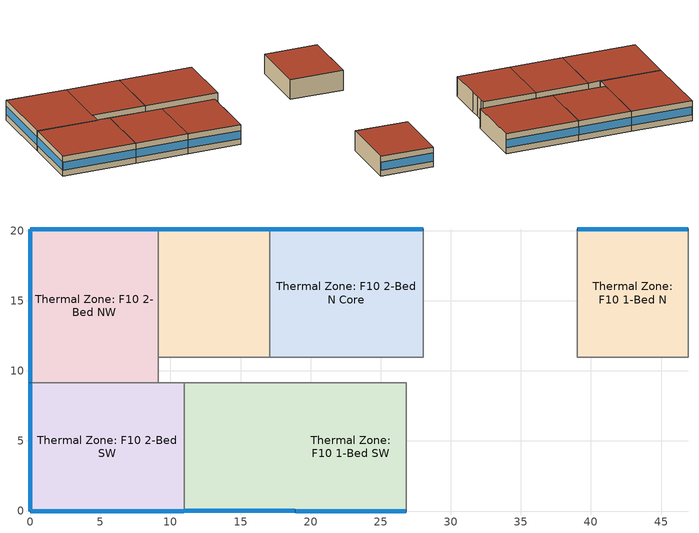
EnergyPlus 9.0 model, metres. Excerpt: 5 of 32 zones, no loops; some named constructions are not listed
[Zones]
Thermal Zone: F10 1-Bed N
 floor adiabatic (TypicalFloorInterior): 46.94,20.12 46.94,10.97 39.01,10.97 39.01,20.12 z27.43; 17.07,20.12 17.07,10.97 9.14,10.97 9.14,20.12 z27.43
 wall outside (ResMetalFramedWall): 46.94,20.12 39.01,20.12 / 17.07,20.12 9.14,20.12 z27.43:30.48
 wall to Thermal Zone: F10 Studio N (MetalFrameWallInterior): 39.01,20.12 39.01,10.97 z27.43:30.48
 wall to Thermal Zone: F10 2-Bed NE (MetalFrameWallInterior): 46.94,10.97 46.94,20.12 z27.43:30.48
 wall to Thermal Zone: F10 Corridor (MetalFrameWallInterior): 39.01,10.97 46.94,10.97 / 9.14,10.97 17.07,10.97 z27.43:30.48
 wall to Thermal Zone: F10 2-Bed NW (MetalFrameWallInterior): 9.14,20.12 9.14,10.97 z27.43:30.48
 wall to Thermal Zone: F10 2-Bed N Core (MetalFrameWallInterior): 17.07,10.97 17.07,20.12 z27.43:30.48
 window (Res Fixed Window): 46.91,20.12 39.04,20.12 / 17.04,20.12 9.17,20.12 z28.35:29.57
 roof outside (FlatResWoodFramingAndOtherRoof): 46.94,10.97 46.94,20.12 39.01,20.12 39.01,10.97 z30.48; 17.07,10.97 17.07,20.12 9.14,20.12 9.14,10.97 z30.48
Thermal Zone: F10 1-Bed SW
 floor adiabatic (TypicalFloorInterior): 26.82,9.14 26.82,0 18.9,0 18.9,9.14 z27.43; 18.9,9.14 18.9,0 10.97,0 10.97,9.14 z27.43
 wall outside (ResMetalFramedWall): 10.97,0 18.9,0 26.82,0 z27.43:30.48
 wall to Thermal Zone: F10 Corridor (MetalFrameWallInterior): 26.82,0 26.82,5.49 26.82,7.01 26.82,8.53 26.82,9.14 18.9,9.14 10.97,9.14 z27.43:30.48
 wall to Thermal Zone: F10 2-Bed SW (MetalFrameWallInterior): 10.97,9.14 10.97,0 z27.43:30.48
 window (Res Fixed Window): 18.92,0 26.8,0 / 11,0 18.87,0 z28.35:29.57
 roof outside (FlatResWoodFramingAndOtherRoof): 26.82,0 26.82,9.14 18.9,9.14 18.9,0 z30.48; 18.9,0 18.9,9.14 10.97,9.14 10.97,0 z30.48
Thermal Zone: F10 2-Bed N Core
 floor adiabatic (TypicalFloorInterior): 28.04,20.12 28.04,10.97 17.07,10.97 17.07,20.12 z27.43
 wall outside (ResMetalFramedWall): 28.04,20.12 17.07,20.12 z27.43:30.48
 wall to Thermal Zone: F10 Studio N (MetalFrameWallInterior): 28.04,10.97 28.04,20.12 z27.43:30.48
 wall to Thermal Zone: F10 Corridor (MetalFrameWallInterior): 17.07,10.97 28.04,10.97 z27.43:30.48
 window (Res Fixed Window): 28.02,20.12 17.09,20.12 z28.35:29.57
 roof outside (FlatResWoodFramingAndOtherRoof): 28.04,10.97 28.04,20.12 17.07,20.12 17.07,10.97 z30.48
Thermal Zone: F10 2-Bed NW
 floor adiabatic (TypicalFloorInterior): 9.14,20.12 9.14,9.14 0,9.14 0,20.12 z27.43
 wall outside (ResMetalFramedWall): 9.14,20.12 0,20.12 0,9.14 z27.43:30.48
 wall to Thermal Zone: F10 Corridor (MetalFrameWallInterior): 9.14,9.14 9.14,10.97 z27.43:30.48
 wall to Thermal Zone: F10 2-Bed SW (MetalFrameWallInterior): 0,9.14 9.14,9.14 z27.43:30.48
 window (Res Fixed Window): 0,20.09 0,9.17 / 9.12,20.12 0.03,20.12 z28.35:29.57
 roof outside (FlatResWoodFramingAndOtherRoof): 9.14,9.14 9.14,20.12 0,20.12 0,9.14 z30.48
Thermal Zone: F10 2-Bed SW
 floor adiabatic (TypicalFloorInterior): 10.97,9.14 10.97,0 0,0 0,9.14 z27.43
 wall outside (ResMetalFramedWall): 0,9.14 0,0 10.97,0 z27.43:30.48
 wall to Thermal Zone: F10 Corridor (MetalFrameWallInterior): 10.97,9.14 9.14,9.14 z27.43:30.48
 window (Res Fixed Window): 0,9.12 0,0.03 / 0.03,0 10.95,0 z28.35:29.57
 roof outside (FlatResWoodFramingAndOtherRoof): 10.97,0 10.97,9.14 0,9.14 0,0 z30.48
[Material] Thermal Absorptance=0.9; Solar Absorptance=0.7
Name | Roughness | Thickness {m} | Conductivity {W/m-K} | Density {kg/m3} | Specific Heat {J/kg-K} | Visible Absorptance
Carpet - 3/4 in. | Smooth | 0.01905 | 0.0455183 | 288.332 | 1381.644 | 0.8
Compliance Insulation R6.00 | Smooth | 0.024323 | 0.0230188 | 16.0185 | 1130.436 | 0.7
Compliance Insulation R9.40 | Smooth | 0.0381061 | 0.0230188 | 16.0185 | 1130.436 | 0.7
Concrete - 140 lb/ft3 - 10 in.; Concrete - 140 lb/ft3 - 10 in. 1 | MediumRough | 0.254 | 1.9514 | 2239.06 | 921.096 | 0.8
Metal Deck - 1/16 in. | MediumRough | 0.0015875 | 45.3452 | 7820.53 | 502.416 | 0.8
Plywood - 5/8 in. 1 | MediumRough | 0.016002 | 0.11544 | 480.554 | 1884.06 | 0.8
[Construction]
OtherFloor Reversed: Carpet - 3/4 in., Plywood - 5/8 in. 1, Compliance Insulation R6.00, Compliance Insulation R9.40, Concrete - 140 lb/ft3 - 10 in.
ParkingGarageInteriorFloor Reversed: Concrete - 140 lb/ft3 - 10 in. 1, Metal Deck - 1/16 in.
[Schedule:Year]
ResidentialLivingHtgSetpt: ResidentialLivingHtgSetptWk, 1, 1, 12, 31
ResidentialLivingClgSetpt: ResidentialLivingClgSetptWk, 1, 1, 12, 31
OfficeHtgSetpt: OfficeHtgSetptWk, 1, 1, 12, 31
OfficeClgSetpt: OfficeClgSetptWk, 1, 1, 12, 31
[Schedule:Week:Daily]
ResidentialLivingLightsWk: ResidentialLivingLightsSun, ResidentialLivingLightsWD, ResidentialLivingLightsWD, ResidentialLivingLightsWD, ResidentialLivingLightsWD, ResidentialLivingLightsWD, ResidentialLivingLightsSat, ResidentialLivingLightsSun, OnDay, OffDay, ResidentialLivingLightsSun, ResidentialLivingLightsSun
ResidentialLivingHtgSetptWk: ResidentialLivingHtgSetptSun, ResidentialLivingHtgSetptWD, ResidentialLivingHtgSetptWD, ResidentialLivingHtgSetptWD, ResidentialLivingHtgSetptWD, ResidentialLivingHtgSetptWD, ResidentialLivingHtgSetptSat, ResidentialLivingHtgSetptSun, ResidentialLivingHtgSetptWD, ResidentialLivingHtgSetptWD, ResidentialLivingHtgSetptSun, ResidentialLivingHtgSetptSun
ResidentialLivingClgSetptWk: ResidentialLivingClgSetptSun, ResidentialLivingClgSetptWD, ResidentialLivingClgSetptWD, ResidentialLivingClgSetptWD, ResidentialLivingClgSetptWD, ResidentialLivingClgSetptWD, ResidentialLivingClgSetptSat, ResidentialLivingClgSetptSun, ResidentialLivingClgSetptWD, ResidentialLivingClgSetptWD, ResidentialLivingClgSetptSun, ResidentialLivingClgSetptSun
AllOnHVACAvailWk: AllOnHVACAvailDay, AllOnHVACAvailDay, AllOnHVACAvailDay, AllOnHVACAvailDay, AllOnHVACAvailDay, AllOnHVACAvailDay, AllOnHVACAvailDay, AllOnHVACAvailDay, AllOnHVACAvailDay, AllOnHVACAvailDay, AllOnHVACAvailDay, AllOnHVACAvailDay
CyclingHVACAvailWk: CyclingHVACAvailAll, CyclingHVACAvailAll, CyclingHVACAvailAll, CyclingHVACAvailAll, CyclingHVACAvailAll, CyclingHVACAvailAll, CyclingHVACAvailAll, CyclingHVACAvailAll, CyclingHVACAvailAll, CyclingHVACAvailAll, CyclingHVACAvailAll, CyclingHVACAvailAll
OfficeLightsWk: OfficeLightsSun, OfficeLightsWD, OfficeLightsWD, OfficeLightsWD, OfficeLightsWD, OfficeLightsWD, OfficeLightsSat, OfficeLightsSun, OnDay, OffDay, OfficeLightsSun, OfficeLightsSun
OfficeHtgSetptWk: OfficeHtgSetptSun, OfficeHtgSetptWD, OfficeHtgSetptWD, OfficeHtgSetptWD, OfficeHtgSetptWD, OfficeHtgSetptWD, OfficeHtgSetptSat, OfficeHtgSetptSun, OfficeHtgSetptWD, OfficeHtgSetptWD, OfficeHtgSetptSun, OfficeHtgSetptSun
OfficeClgSetptWk: OfficeClgSetptSun, OfficeClgSetptWD, OfficeClgSetptWD, OfficeClgSetptWD, OfficeClgSetptWD, OfficeClgSetptWD, OfficeClgSetptSat, OfficeClgSetptSun, OfficeClgSetptWD, OfficeClgSetptWD, OfficeClgSetptSun, OfficeClgSetptSun
OfficeGasEquipWk: OfficeGasEquipSun, OfficeGasEquipWD, OfficeGasEquipWD, OfficeGasEquipWD, OfficeGasEquipWD, OfficeGasEquipWD, OfficeGasEquipSat, OfficeGasEquipSun, OnDay, OffDay, OfficeGasEquipSun, OfficeGasEquipSun
OfficeInfiltrationWk: OfficeInfiltrationSun, OfficeInfiltrationWD, OfficeInfiltrationWD, OfficeInfiltrationWD, OfficeInfiltrationWD, OfficeInfiltrationWD, OfficeInfiltrationSat, OfficeInfiltrationSun, OfficeInfiltrationWD, OfficeInfiltrationWD, OfficeInfiltrationSun, OfficeInfiltrationSun
OfficeReceptacleWk: OfficeReceptacleSun, OfficeReceptacleWD, OfficeReceptacleWD, OfficeReceptacleWD, OfficeReceptacleWD, OfficeReceptacleWD, OfficeReceptacleSat, OfficeReceptacleSun, OnDay, OffDay, OfficeReceptacleSun, OfficeReceptacleSun
ResidentialLivingGasEquipWk: ResidentialLivingGasEquipSun, ResidentialLivingGasEquipWD, ResidentialLivingGasEquipWD, ResidentialLivingGasEquipWD, ResidentialLivingGasEquipWD, ResidentialLivingGasEquipWD, ResidentialLivingGasEquipSat, ResidentialLivingGasEquipSun, OnDay, OffDay, ResidentialLivingGasEquipSun, ResidentialLivingGasEquipSun
ResidentialLivingInfiltrationWk: ResidentialLivingInfiltrationSun, ResidentialLivingInfiltrationWD, ResidentialLivingInfiltrationWD, ResidentialLivingInfiltrationWD, ResidentialLivingInfiltrationWD, ResidentialLivingInfiltrationWD, ResidentialLivingInfiltrationSat, ResidentialLivingInfiltrationSun, ResidentialLivingInfiltrationWD, ResidentialLivingInfiltrationWD, ResidentialLivingInfiltrationSun, ResidentialLivingInfiltrationSun
ResidentialLivingReceptacleWk: ResidentialLivingReceptacleSun, ResidentialLivingReceptacleWD, ResidentialLivingReceptacleWD, ResidentialLivingReceptacleWD, ResidentialLivingReceptacleWD, ResidentialLivingReceptacleWD, ResidentialLivingReceptacleSat, ResidentialLivingReceptacleSun, OnDay, OffDay, ResidentialLivingReceptacleSun, ResidentialLivingReceptacleSun
F10 Elevator SE People Activity Level Week Rule - Jan1-Dec31: {de69e27a-030b-461e-ba1f-17d134dd570b}, {de69e27a-030b-461e-ba1f-17d134dd570b}, {de69e27a-030b-461e-ba1f-17d134dd570b}, {de69e27a-030b-461e-ba1f-17d134dd570b}, {de69e27a-030b-461e-ba1f-17d134dd570b}, {de69e27a-030b-461e-ba1f-17d134dd570b}, {de69e27a-030b-461e-ba1f-17d134dd570b}, {de69e27a-030b-461e-ba1f-17d134dd570b}, {de69e27a-030b-461e-ba1f-17d134dd570b}, {de69e27a-030b-461e-ba1f-17d134dd570b}, {de69e27a-030b-461e-ba1f-17d134dd570b}, {de69e27a-030b-461e-ba1f-17d134dd570b}
F10 Elevator SW People Activity Level Week Rule - Jan1-Dec31: {d39a9763-7f06-41cd-b1cb-14168b73d850}, {d39a9763-7f06-41cd-b1cb-14168b73d850}, {d39a9763-7f06-41cd-b1cb-14168b73d850}, {d39a9763-7f06-41cd-b1cb-14168b73d850}, {d39a9763-7f06-41cd-b1cb-14168b73d850}, {d39a9763-7f06-41cd-b1cb-14168b73d850}, {d39a9763-7f06-41cd-b1cb-14168b73d850}, {d39a9763-7f06-41cd-b1cb-14168b73d850}, {d39a9763-7f06-41cd-b1cb-14168b73d850}, {d39a9763-7f06-41cd-b1cb-14168b73d850}, {d39a9763-7f06-41cd-b1cb-14168b73d850}, {d39a9763-7f06-41cd-b1cb-14168b73d850}
F10 Laundry People Activity Level Week Rule - Jan1-Dec31: {7cab88d4-6220-4188-a201-ab5fc68b3ac1}, {7cab88d4-6220-4188-a201-ab5fc68b3ac1}, {7cab88d4-6220-4188-a201-ab5fc68b3ac1}, {7cab88d4-6220-4188-a201-ab5fc68b3ac1}, {7cab88d4-6220-4188-a201-ab5fc68b3ac1}, {7cab88d4-6220-4188-a201-ab5fc68b3ac1}, {7cab88d4-6220-4188-a201-ab5fc68b3ac1}, {7cab88d4-6220-4188-a201-ab5fc68b3ac1}, {7cab88d4-6220-4188-a201-ab5fc68b3ac1}, {7cab88d4-6220-4188-a201-ab5fc68b3ac1}, {7cab88d4-6220-4188-a201-ab5fc68b3ac1}, {7cab88d4-6220-4188-a201-ab5fc68b3ac1}
F10 Stairs People Activity Level Week Rule - Jan1-Dec31: {9ec1a2c2-c64d-4fc1-9ca3-17c5870635e9}, {9ec1a2c2-c64d-4fc1-9ca3-17c5870635e9}, {9ec1a2c2-c64d-4fc1-9ca3-17c5870635e9}, {9ec1a2c2-c64d-4fc1-9ca3-17c5870635e9}, {9ec1a2c2-c64d-4fc1-9ca3-17c5870635e9}, {9ec1a2c2-c64d-4fc1-9ca3-17c5870635e9}, {9ec1a2c2-c64d-4fc1-9ca3-17c5870635e9}, {9ec1a2c2-c64d-4fc1-9ca3-17c5870635e9}, {9ec1a2c2-c64d-4fc1-9ca3-17c5870635e9}, {9ec1a2c2-c64d-4fc1-9ca3-17c5870635e9}, {9ec1a2c2-c64d-4fc1-9ca3-17c5870635e9}, {9ec1a2c2-c64d-4fc1-9ca3-17c5870635e9}
F10 Studio NE People Activity Level Week Rule - Jan1-Dec31: {05eb02f2-5406-44ac-8b5b-958ecf38432b}, {05eb02f2-5406-44ac-8b5b-958ecf38432b}, {05eb02f2-5406-44ac-8b5b-958ecf38432b}, {05eb02f2-5406-44ac-8b5b-958ecf38432b}, {05eb02f2-5406-44ac-8b5b-958ecf38432b}, {05eb02f2-5406-44ac-8b5b-958ecf38432b}, {05eb02f2-5406-44ac-8b5b-958ecf38432b}, {05eb02f2-5406-44ac-8b5b-958ecf38432b}, {05eb02f2-5406-44ac-8b5b-958ecf38432b}, {05eb02f2-5406-44ac-8b5b-958ecf38432b}, {05eb02f2-5406-44ac-8b5b-958ecf38432b}, {05eb02f2-5406-44ac-8b5b-958ecf38432b}
F10 Studio NW People Activity Level Week Rule - Jan1-Dec31: {e16717da-2fd8-4744-9617-bdbd83295253}, {e16717da-2fd8-4744-9617-bdbd83295253}, {e16717da-2fd8-4744-9617-bdbd83295253}, {e16717da-2fd8-4744-9617-bdbd83295253}, {e16717da-2fd8-4744-9617-bdbd83295253}, {e16717da-2fd8-4744-9617-bdbd83295253}, {e16717da-2fd8-4744-9617-bdbd83295253}, {e16717da-2fd8-4744-9617-bdbd83295253}, {e16717da-2fd8-4744-9617-bdbd83295253}, {e16717da-2fd8-4744-9617-bdbd83295253}, {e16717da-2fd8-4744-9617-bdbd83295253}, {e16717da-2fd8-4744-9617-bdbd83295253}
F2-9 Corridor People Activity Level Week Rule - Jan1-Dec31: {a8161557-f2ec-4e68-b645-49fdb1a5e047}, {a8161557-f2ec-4e68-b645-49fdb1a5e047}, {a8161557-f2ec-4e68-b645-49fdb1a5e047}, {a8161557-f2ec-4e68-b645-49fdb1a5e047}, {a8161557-f2ec-4e68-b645-49fdb1a5e047}, {a8161557-f2ec-4e68-b645-49fdb1a5e047}, {a8161557-f2ec-4e68-b645-49fdb1a5e047}, {a8161557-f2ec-4e68-b645-49fdb1a5e047}, {a8161557-f2ec-4e68-b645-49fdb1a5e047}, {a8161557-f2ec-4e68-b645-49fdb1a5e047}, {a8161557-f2ec-4e68-b645-49fdb1a5e047}, {a8161557-f2ec-4e68-b645-49fdb1a5e047}
F2-9 Elevator NE People Activity Level Week Rule - Jan1-Dec31: {47814a81-4a77-4466-9e1c-d6c328b1714d}, {47814a81-4a77-4466-9e1c-d6c328b1714d}, {47814a81-4a77-4466-9e1c-d6c328b1714d}, {47814a81-4a77-4466-9e1c-d6c328b1714d}, {47814a81-4a77-4466-9e1c-d6c328b1714d}, {47814a81-4a77-4466-9e1c-d6c328b1714d}, {47814a81-4a77-4466-9e1c-d6c328b1714d}, {47814a81-4a77-4466-9e1c-d6c328b1714d}, {47814a81-4a77-4466-9e1c-d6c328b1714d}, {47814a81-4a77-4466-9e1c-d6c328b1714d}, {47814a81-4a77-4466-9e1c-d6c328b1714d}, {47814a81-4a77-4466-9e1c-d6c328b1714d}
F2-9 Elevator NW People Activity Level Week Rule - Jan1-Dec31: {2ce7c5f5-f8be-49fe-b793-3b71508d0e33}, {2ce7c5f5-f8be-49fe-b793-3b71508d0e33}, {2ce7c5f5-f8be-49fe-b793-3b71508d0e33}, {2ce7c5f5-f8be-49fe-b793-3b71508d0e33}, {2ce7c5f5-f8be-49fe-b793-3b71508d0e33}, {2ce7c5f5-f8be-49fe-b793-3b71508d0e33}, {2ce7c5f5-f8be-49fe-b793-3b71508d0e33}, {2ce7c5f5-f8be-49fe-b793-3b71508d0e33}, {2ce7c5f5-f8be-49fe-b793-3b71508d0e33}, {2ce7c5f5-f8be-49fe-b793-3b71508d0e33}, {2ce7c5f5-f8be-49fe-b793-3b71508d0e33}, {2ce7c5f5-f8be-49fe-b793-3b71508d0e33}
F2-9 Elevator SE People Activity Level Week Rule - Jan1-Dec31: {29541751-3d08-4b0f-b854-3ead301a753e}, {29541751-3d08-4b0f-b854-3ead301a753e}, {29541751-3d08-4b0f-b854-3ead301a753e}, {29541751-3d08-4b0f-b854-3ead301a753e}, {29541751-3d08-4b0f-b854-3ead301a753e}, {29541751-3d08-4b0f-b854-3ead301a753e}, {29541751-3d08-4b0f-b854-3ead301a753e}, {29541751-3d08-4b0f-b854-3ead301a753e}, {29541751-3d08-4b0f-b854-3ead301a753e}, {29541751-3d08-4b0f-b854-3ead301a753e}, {29541751-3d08-4b0f-b854-3ead301a753e}, {29541751-3d08-4b0f-b854-3ead301a753e}
F2-9 Elevator SW People Activity Level Week Rule - Jan1-Dec31: {722375bf-1a1b-4ae7-b219-076565ee1c1a}, {722375bf-1a1b-4ae7-b219-076565ee1c1a}, {722375bf-1a1b-4ae7-b219-076565ee1c1a}, {722375bf-1a1b-4ae7-b219-076565ee1c1a}, {722375bf-1a1b-4ae7-b219-076565ee1c1a}, {722375bf-1a1b-4ae7-b219-076565ee1c1a}, {722375bf-1a1b-4ae7-b219-076565ee1c1a}, {722375bf-1a1b-4ae7-b219-076565ee1c1a}, {722375bf-1a1b-4ae7-b219-076565ee1c1a}, {722375bf-1a1b-4ae7-b219-076565ee1c1a}, {722375bf-1a1b-4ae7-b219-076565ee1c1a}, {722375bf-1a1b-4ae7-b219-076565ee1c1a}
F2-9 Laundry People Activity Level Week Rule - Jan1-Dec31: {5575bc70-b974-49f2-a84f-5ac4c8b2afcd}, {5575bc70-b974-49f2-a84f-5ac4c8b2afcd}, {5575bc70-b974-49f2-a84f-5ac4c8b2afcd}, {5575bc70-b974-49f2-a84f-5ac4c8b2afcd}, {5575bc70-b974-49f2-a84f-5ac4c8b2afcd}, {5575bc70-b974-49f2-a84f-5ac4c8b2afcd}, {5575bc70-b974-49f2-a84f-5ac4c8b2afcd}, {5575bc70-b974-49f2-a84f-5ac4c8b2afcd}, {5575bc70-b974-49f2-a84f-5ac4c8b2afcd}, {5575bc70-b974-49f2-a84f-5ac4c8b2afcd}, {5575bc70-b974-49f2-a84f-5ac4c8b2afcd}, {5575bc70-b974-49f2-a84f-5ac4c8b2afcd}
F2-9 Stairs People Activity Level Week Rule - Jan1-Dec31: {f369bd26-6435-483f-8952-969958c04578}, {f369bd26-6435-483f-8952-969958c04578}, {f369bd26-6435-483f-8952-969958c04578}, {f369bd26-6435-483f-8952-969958c04578}, {f369bd26-6435-483f-8952-969958c04578}, {f369bd26-6435-483f-8952-969958c04578}, {f369bd26-6435-483f-8952-969958c04578}, {f369bd26-6435-483f-8952-969958c04578}, {f369bd26-6435-483f-8952-969958c04578}, {f369bd26-6435-483f-8952-969958c04578}, {f369bd26-6435-483f-8952-969958c04578}, {f369bd26-6435-483f-8952-969958c04578}
F2-9 Studio NE People Activity Level Week Rule - Jan1-Dec31: {8b76f6c2-ec3b-49a7-ad96-beb326878bbb}, {8b76f6c2-ec3b-49a7-ad96-beb326878bbb}, {8b76f6c2-ec3b-49a7-ad96-beb326878bbb}, {8b76f6c2-ec3b-49a7-ad96-beb326878bbb}, {8b76f6c2-ec3b-49a7-ad96-beb326878bbb}, {8b76f6c2-ec3b-49a7-ad96-beb326878bbb}, {8b76f6c2-ec3b-49a7-ad96-beb326878bbb}, {8b76f6c2-ec3b-49a7-ad96-beb326878bbb}, {8b76f6c2-ec3b-49a7-ad96-beb326878bbb}, {8b76f6c2-ec3b-49a7-ad96-beb326878bbb}, {8b76f6c2-ec3b-49a7-ad96-beb326878bbb}, {8b76f6c2-ec3b-49a7-ad96-beb326878bbb}
F2-9 Studio NW People Activity Level Week Rule - Jan1-Dec31: {d0b22597-be72-4397-8b52-1cc8eb71b571}, {d0b22597-be72-4397-8b52-1cc8eb71b571}, {d0b22597-be72-4397-8b52-1cc8eb71b571}, {d0b22597-be72-4397-8b52-1cc8eb71b571}, {d0b22597-be72-4397-8b52-1cc8eb71b571}, {d0b22597-be72-4397-8b52-1cc8eb71b571}, {d0b22597-be72-4397-8b52-1cc8eb71b571}, {d0b22597-be72-4397-8b52-1cc8eb71b571}, {d0b22597-be72-4397-8b52-1cc8eb71b571}, {d0b22597-be72-4397-8b52-1cc8eb71b571}, {d0b22597-be72-4397-8b52-1cc8eb71b571}, {d0b22597-be72-4397-8b52-1cc8eb71b571}
[Schedule:Day:Interval]
OnDay; ResidentialLivingHVACAvailSun; ResidentialLivingHVACAvailWD; ResidentialLivingHVACAvailSat; AllOnHVACAvailDay; ParkingHVACAvailSun; ParkingHVACAvailWD; ParkingHVACAvailSat; ResidentialLivingInfiltrationSat; ResidentialLivingInfiltrationSun; ResidentialLivingInfiltrationWD: No, 01:00, 1, 02:00, 1, 03:00, 1, 04:00, 1, 05:00, 1, 06:00, 1, 07:00, 1, 08:00, 1, 09:00, 1, 10:00, 1, 11:00, 1, 12:00, 1, 13:00, 1, 14:00, 1, 15:00, 1, 16:00, 1, 17:00, 1, 18:00, 1, 19:00, 1, 20:00, 1, 21:00, 1, 22:00, 1, 23:00, 1, 24:00, 1
OffDay; CyclingHVACAvailAll; OfficeGasEquipSun: No, 01:00, 0, 02:00, 0, 03:00, 0, 04:00, 0, 05:00, 0, 06:00, 0, 07:00, 0, 08:00, 0, 09:00, 0, 10:00, 0, 11:00, 0, 12:00, 0, 13:00, 0, 14:00, 0, 15:00, 0, 16:00, 0, 17:00, 0, 18:00, 0, 19:00, 0, 20:00, 0, 21:00, 0, 22:00, 0, 23:00, 0, 24:00, 0
ResidentialLivingLightsSun; ResidentialLivingLightsWD; ResidentialLivingLightsSat: No, 01:00, 0.2, 02:00, 0.16, 03:00, 0.13, 04:00, 0.15, 05:00, 0.18, 06:00, 0.26, 07:00, 0.36, 08:00, 0.35, 09:00, 0.29, 10:00, 0.25, 11:00, 0.23, 12:00, 0.21, 13:00, 0.18, 14:00, 0.18, 15:00, 0.18, 16:00, 0.22, 17:00, 0.26, 18:00, 0.38, 19:00, 0.72, 20:00, 1, 21:00, 0.97, 22:00, 0.82, 23:00, 0.54, 24:00, 0.33
ResidentialLivingHtgSetptSun; ResidentialLivingHtgSetptWD; ResidentialLivingHtgSetptSat: No, 01:00, 18.3333, 02:00, 18.3333, 03:00, 18.3333, 04:00, 18.3333, 05:00, 18.3333, 06:00, 18.3333, 07:00, 18.3333, 08:00, 20, 09:00, 20, 10:00, 20, 11:00, 20, 12:00, 20, 13:00, 20, 14:00, 20, 15:00, 20, 16:00, 20, 17:00, 20, 18:00, 20, 19:00, 20, 20:00, 20, 21:00, 20, 22:00, 20, 23:00, 20, 24:00, 18.3333
ResidentialLivingClgSetptSun; ResidentialLivingClgSetptWD; ResidentialLivingClgSetptSat: No, 01:00, 25.5556, 02:00, 25.5556, 03:00, 25.5556, 04:00, 25.5556, 05:00, 25.5556, 06:00, 25.5556, 07:00, 25.5556, 08:00, 28.3333, 09:00, 28.3333, 10:00, 28.3333, 11:00, 28.3333, 12:00, 28.3333, 13:00, 28.3333, 14:00, 27.7778, 15:00, 27.2222, 16:00, 26.6667, 17:00, 26.1111, 18:00, 25.5556, 19:00, 25.5556, 20:00, 25.5556, 21:00, 25.5556, 22:00, 25.5556, 23:00, 25.5556, 24:00, 25.5556
OfficeLightsSun; OfficeReceptacleSun: No, 01:00, 0.05, 02:00, 0.05, 03:00, 0.05, 04:00, 0.05, 05:00, 0.05, 06:00, 0.05, 07:00, 0.05, 08:00, 0.05, 09:00, 0.05, 10:00, 0.05, 11:00, 0.05, 12:00, 0.05, 13:00, 0.05, 14:00, 0.05, 15:00, 0.05, 16:00, 0.05, 17:00, 0.05, 18:00, 0.05, 19:00, 0.05, 20:00, 0.05, 21:00, 0.05, 22:00, 0.05, 23:00, 0.05, 24:00, 0.05
OfficeLightsWD: No, 01:00, 0.05, 02:00, 0.05, 03:00, 0.05, 04:00, 0.05, 05:00, 0.05, 06:00, 0.1, 07:00, 0.1, 08:00, 0.3, 09:00, 0.65, 10:00, 0.65, 11:00, 0.65, 12:00, 0.65, 13:00, 0.65, 14:00, 0.65, 15:00, 0.65, 16:00, 0.65, 17:00, 0.65, 18:00, 0.35, 19:00, 0.3, 20:00, 0.3, 21:00, 0.2, 22:00, 0.2, 23:00, 0.1, 24:00, 0.05
OfficeLightsSat; OfficeReceptacleSat: No, 01:00, 0.05, 02:00, 0.05, 03:00, 0.05, 04:00, 0.05, 05:00, 0.05, 06:00, 0.05, 07:00, 0.1, 08:00, 0.1, 09:00, 0.3, 10:00, 0.3, 11:00, 0.3, 12:00, 0.3, 13:00, 0.15, 14:00, 0.15, 15:00, 0.15, 16:00, 0.15, 17:00, 0.15, 18:00, 0.05, 19:00, 0.05, 20:00, 0.05, 21:00, 0.05, 22:00, 0.05, 23:00, 0.05, 24:00, 0.05
OfficeHtgSetptSun: No, 01:00, 15.5556, 02:00, 15.5556, 03:00, 15.5556, 04:00, 15.5556, 05:00, 15.5556, 06:00, 15.5556, 07:00, 15.5556, 08:00, 15.5556, 09:00, 15.5556, 10:00, 15.5556, 11:00, 15.5556, 12:00, 15.5556, 13:00, 15.5556, 14:00, 15.5556, 15:00, 15.5556, 16:00, 15.5556, 17:00, 15.5556, 18:00, 15.5556, 19:00, 15.5556, 20:00, 15.5556, 21:00, 15.5556, 22:00, 15.5556, 23:00, 15.5556, 24:00, 15.5556
OfficeHtgSetptWD: No, 01:00, 15.5556, 02:00, 15.5556, 03:00, 15.5556, 04:00, 15.5556, 05:00, 15.5556, 06:00, 21.1111, 07:00, 21.1111, 08:00, 21.1111, 09:00, 21.1111, 10:00, 21.1111, 11:00, 21.1111, 12:00, 21.1111, 13:00, 21.1111, 14:00, 21.1111, 15:00, 21.1111, 16:00, 21.1111, 17:00, 21.1111, 18:00, 21.1111, 19:00, 21.1111, 20:00, 21.1111, 21:00, 21.1111, 22:00, 21.1111, 23:00, 21.1111, 24:00, 21.1111
OfficeHtgSetptSat: No, 01:00, 15.5556, 02:00, 15.5556, 03:00, 15.5556, 04:00, 15.5556, 05:00, 15.5556, 06:00, 21.1111, 07:00, 21.1111, 08:00, 21.1111, 09:00, 21.1111, 10:00, 21.1111, 11:00, 21.1111, 12:00, 21.1111, 13:00, 21.1111, 14:00, 21.1111, 15:00, 21.1111, 16:00, 21.1111, 17:00, 21.1111, 18:00, 21.1111, 19:00, 21.1111, 20:00, 15.5556, 21:00, 15.5556, 22:00, 15.5556, 23:00, 15.5556, 24:00, 15.5556
OfficeClgSetptSun: No, 01:00, 29.4444, 02:00, 29.4444, 03:00, 29.4444, 04:00, 29.4444, 05:00, 29.4444, 06:00, 29.4444, 07:00, 29.4444, 08:00, 29.4444, 09:00, 29.4444, 10:00, 29.4444, 11:00, 29.4444, 12:00, 29.4444, 13:00, 29.4444, 14:00, 29.4444, 15:00, 29.4444, 16:00, 29.4444, 17:00, 29.4444, 18:00, 29.4444, 19:00, 29.4444, 20:00, 29.4444, 21:00, 29.4444, 22:00, 29.4444, 23:00, 29.4444, 24:00, 29.4444
OfficeClgSetptWD: No, 01:00, 29.4444, 02:00, 29.4444, 03:00, 29.4444, 04:00, 29.4444, 05:00, 29.4444, 06:00, 23.8889, 07:00, 23.8889, 08:00, 23.8889, 09:00, 23.8889, 10:00, 23.8889, 11:00, 23.8889, 12:00, 23.8889, 13:00, 23.8889, 14:00, 23.8889, 15:00, 23.8889, 16:00, 23.8889, 17:00, 23.8889, 18:00, 23.8889, 19:00, 23.8889, 20:00, 23.8889, 21:00, 23.8889, 22:00, 23.8889, 23:00, 23.8889, 24:00, 23.8889
OfficeClgSetptSat: No, 01:00, 29.4444, 02:00, 29.4444, 03:00, 29.4444, 04:00, 29.4444, 05:00, 29.4444, 06:00, 23.8889, 07:00, 23.8889, 08:00, 23.8889, 09:00, 23.8889, 10:00, 23.8889, 11:00, 23.8889, 12:00, 23.8889, 13:00, 23.8889, 14:00, 23.8889, 15:00, 23.8889, 16:00, 23.8889, 17:00, 23.8889, 18:00, 23.8889, 19:00, 23.8889, 20:00, 29.4444, 21:00, 29.4444, 22:00, 29.4444, 23:00, 29.4444, 24:00, 29.4444
OfficeHVACAvailSun: No, 01:00, 0, 02:00, 0, 03:00, 0, 04:00, 0, 05:00, 0, 06:00, 1, 07:00, 1, 08:00, 1, 09:00, 1, 10:00, 1, 11:00, 1, 12:00, 1, 13:00, 1, 14:00, 1, 15:00, 1, 16:00, 1, 17:00, 1, 18:00, 1, 19:00, 0, 20:00, 0, 21:00, 0, 22:00, 0, 23:00, 0, 24:00, 0
OfficeHVACAvailWD: No, 01:00, 0, 02:00, 0, 03:00, 0, 04:00, 0, 05:00, 0, 06:00, 1, 07:00, 1, 08:00, 1, 09:00, 1, 10:00, 1, 11:00, 1, 12:00, 1, 13:00, 1, 14:00, 1, 15:00, 1, 16:00, 1, 17:00, 1, 18:00, 1, 19:00, 1, 20:00, 1, 21:00, 1, 22:00, 1, 23:00, 1, 24:00, 1
OfficeHVACAvailSat: No, 01:00, 0, 02:00, 0, 03:00, 0, 04:00, 0, 05:00, 0, 06:00, 1, 07:00, 1, 08:00, 1, 09:00, 1, 10:00, 1, 11:00, 1, 12:00, 1, 13:00, 1, 14:00, 1, 15:00, 1, 16:00, 1, 17:00, 1, 18:00, 1, 19:00, 1, 20:00, 0, 21:00, 0, 22:00, 0, 23:00, 0, 24:00, 0
ParkingLightsSun: No, 01:00, 0.5, 02:00, 0.5, 03:00, 0.5, 04:00, 0.5, 05:00, 0.5, 06:00, 0.5, 07:00, 0.5, 08:00, 0.5, 09:00, 0.5, 10:00, 0.5, 11:00, 0.5, 12:00, 0.5, 13:00, 0.5, 14:00, 0.5, 15:00, 0.5, 16:00, 0.5, 17:00, 0.5, 18:00, 0.5, 19:00, 0.5, 20:00, 0.5, 21:00, 0.5, 22:00, 0.5, 23:00, 0.5, 24:00, 0.5
ParkingLightsWD: No, 01:00, 0.5, 02:00, 0.5, 03:00, 0.5, 04:00, 0.5, 05:00, 0.5, 06:00, 0.5, 07:00, 1, 08:00, 1, 09:00, 1, 10:00, 1, 11:00, 1, 12:00, 1, 13:00, 1, 14:00, 1, 15:00, 1, 16:00, 1, 17:00, 1, 18:00, 1, 19:00, 1, 20:00, 1, 21:00, 1, 22:00, 1, 23:00, 0.5, 24:00, 0.5
ParkingLightsSat: No, 01:00, 0.5, 02:00, 0.5, 03:00, 0.5, 04:00, 0.5, 05:00, 0.5, 06:00, 0.5, 07:00, 1, 08:00, 1, 09:00, 1, 10:00, 1, 11:00, 1, 12:00, 1, 13:00, 1, 14:00, 1, 15:00, 1, 16:00, 1, 17:00, 1, 18:00, 0.5, 19:00, 0.5, 20:00, 0.5, 21:00, 0.5, 22:00, 0.5, 23:00, 0.5, 24:00, 0.5
OfficeGasEquipSat: No, 01:00, 0, 02:00, 0, 03:00, 0, 04:00, 0, 05:00, 0, 06:00, 0, 07:00, 0, 08:00, 0, 09:00, 0.5, 10:00, 0.5, 11:00, 0.9, 12:00, 0.9, 13:00, 0.9, 14:00, 0.9, 15:00, 0.75, 16:00, 0.75, 17:00, 0.75, 18:00, 0, 19:00, 0, 20:00, 0, 21:00, 0, 22:00, 0, 23:00, 0, 24:00, 0
OfficeGasEquipWD: No, 01:00, 0, 02:00, 0, 03:00, 0, 04:00, 0, 05:00, 0, 06:00, 0, 07:00, 0, 08:00, 0.5, 09:00, 0.5, 10:00, 0.5, 11:00, 0.9, 12:00, 0.9, 13:00, 0.9, 14:00, 0.9, 15:00, 0.75, 16:00, 0.75, 17:00, 0.75, 18:00, 0.75, 19:00, 0, 20:00, 0, 21:00, 0, 22:00, 0, 23:00, 0, 24:00, 0
OfficeInfiltrationSat: No, 01:00, 1, 02:00, 1, 03:00, 1, 04:00, 1, 05:00, 1, 06:00, 0.25, 07:00, 0.25, 08:00, 0.25, 09:00, 0.25, 10:00, 0.25, 11:00, 0.25, 12:00, 0.25, 13:00, 0.25, 14:00, 0.25, 15:00, 0.25, 16:00, 0.25, 17:00, 0.25, 18:00, 0.25, 19:00, 0.25, 20:00, 1, 21:00, 1, 22:00, 1, 23:00, 1, 24:00, 1
OfficeInfiltrationSun: No, 01:00, 1, 02:00, 1, 03:00, 1, 04:00, 1, 05:00, 1, 06:00, 0.25, 07:00, 0.25, 08:00, 0.25, 09:00, 0.25, 10:00, 0.25, 11:00, 0.25, 12:00, 0.25, 13:00, 0.25, 14:00, 0.25, 15:00, 0.25, 16:00, 0.25, 17:00, 0.25, 18:00, 0.25, 19:00, 1, 20:00, 1, 21:00, 1, 22:00, 1, 23:00, 1, 24:00, 1
OfficeInfiltrationWD: No, 01:00, 1, 02:00, 1, 03:00, 1, 04:00, 1, 05:00, 1, 06:00, 0.25, 07:00, 0.25, 08:00, 0.25, 09:00, 0.25, 10:00, 0.25, 11:00, 0.25, 12:00, 0.25, 13:00, 0.25, 14:00, 0.25, 15:00, 0.25, 16:00, 0.25, 17:00, 0.25, 18:00, 0.25, 19:00, 0.25, 20:00, 0.25, 21:00, 0.25, 22:00, 0.25, 23:00, 0.25, 24:00, 0.25
OfficeOccupancySat: No, 01:00, 0, 02:00, 0, 03:00, 0, 04:00, 0, 05:00, 0, 06:00, 0, 07:00, 0.1, 08:00, 0.1, 09:00, 0.3, 10:00, 0.3, 11:00, 0.3, 12:00, 0.3, 13:00, 0.1, 14:00, 0.1, 15:00, 0.1, 16:00, 0.1, 17:00, 0.1, 18:00, 0.05, 19:00, 0.05, 20:00, 0, 21:00, 0, 22:00, 0, 23:00, 0, 24:00, 0
OfficeOccupancySun: No, 01:00, 0, 02:00, 0, 03:00, 0, 04:00, 0, 05:00, 0, 06:00, 0, 07:00, 0.05, 08:00, 0.05, 09:00, 0.05, 10:00, 0.05, 11:00, 0.05, 12:00, 0.05, 13:00, 0.05, 14:00, 0.05, 15:00, 0.05, 16:00, 0.05, 17:00, 0.05, 18:00, 0.05, 19:00, 0, 20:00, 0, 21:00, 0, 22:00, 0, 23:00, 0, 24:00, 0
OfficeOccupancyWD: No, 01:00, 0, 02:00, 0, 03:00, 0, 04:00, 0, 05:00, 0, 06:00, 0, 07:00, 0.1, 08:00, 0.2, 09:00, 0.95, 10:00, 0.95, 11:00, 0.95, 12:00, 0.95, 13:00, 0.5, 14:00, 0.95, 15:00, 0.95, 16:00, 0.95, 17:00, 0.95, 18:00, 0.3, 19:00, 0.1, 20:00, 0.1, 21:00, 0.1, 22:00, 0.1, 23:00, 0.05, 24:00, 0.05
OfficeReceptacleWD: No, 01:00, 0.05, 02:00, 0.05, 03:00, 0.05, 04:00, 0.05, 05:00, 0.05, 06:00, 0.1, 07:00, 0.1, 08:00, 0.3, 09:00, 0.9, 10:00, 0.9, 11:00, 0.9, 12:00, 0.9, 13:00, 0.9, 14:00, 0.9, 15:00, 0.9, 16:00, 0.9, 17:00, 0.9, 18:00, 0.5, 19:00, 0.3, 20:00, 0.3, 21:00, 0.2, 22:00, 0.2, 23:00, 0.1, 24:00, 0.05
ResidentialLivingGasEquipSat; ResidentialLivingGasEquipSun: No, 01:00, 0.02, 02:00, 0.02, 03:00, 0.01, 04:00, 0.01, 05:00, 0.01, 06:00, 0.02, 07:00, 0.04, 08:00, 0.12, 09:00, 0.21, 10:00, 0.21, 11:00, 0.2, 12:00, 0.24, 13:00, 0.28, 14:00, 0.26, 15:00, 0.28, 16:00, 0.3, 17:00, 0.4, 18:00, 0.62, 19:00, 0.57, 20:00, 0.32, 21:00, 0.14, 22:00, 0.06, 23:00, 0.04, 24:00, 0.02
ResidentialLivingGasEquipWD: No, 01:00, 0.02, 02:00, 0.02, 03:00, 0.02, 04:00, 0.02, 05:00, 0.02, 06:00, 0.06, 07:00, 0.08, 08:00, 0.11, 09:00, 0.12, 10:00, 0.1, 11:00, 0.09, 12:00, 0.13, 13:00, 0.16, 14:00, 0.15, 15:00, 0.16, 16:00, 0.23, 17:00, 0.5, 18:00, 0.84, 19:00, 0.79, 20:00, 0.43, 21:00, 0.18, 22:00, 0.09, 23:00, 0.05, 24:00, 0.04
ResidentialLivingOccupancySat; ResidentialLivingOccupancySun; ResidentialLivingOccupancyWD: No, 01:00, 0.9, 02:00, 0.9, 03:00, 0.9, 04:00, 0.9, 05:00, 0.9, 06:00, 0.9, 07:00, 0.7, 08:00, 0.4, 09:00, 0.4, 10:00, 0.2, 11:00, 0.2, 12:00, 0.2, 13:00, 0.2, 14:00, 0.2, 15:00, 0.2, 16:00, 0.3, 17:00, 0.5, 18:00, 0.5, 19:00, 0.5, 20:00, 0.7, 21:00, 0.7, 22:00, 0.8, 23:00, 0.9, 24:00, 0.9
ResidentialLivingReceptacleSat; ResidentialLivingReceptacleSun: No, 01:00, 0.54, 02:00, 0.5, 03:00, 0.47, 04:00, 0.47, 05:00, 0.45, 06:00, 0.48, 07:00, 0.55, 08:00, 0.59, 09:00, 0.56, 10:00, 0.54, 11:00, 0.55, 12:00, 0.55, 13:00, 0.54, 14:00, 0.56, 15:00, 0.59, 16:00, 0.62, 17:00, 0.7, 18:00, 0.8, 19:00, 0.85, 20:00, 0.86, 21:00, 0.87, 22:00, 0.86, 23:00, 0.77, 24:00, 0.65
ResidentialLivingReceptacleWD: No, 01:00, 0.54, 02:00, 0.49, 03:00, 0.47, 04:00, 0.47, 05:00, 0.44, 06:00, 0.49, 07:00, 0.55, 08:00, 0.59, 09:00, 0.55, 10:00, 0.53, 11:00, 0.54, 12:00, 0.53, 13:00, 0.53, 14:00, 0.55, 15:00, 0.58, 16:00, 0.61, 17:00, 0.71, 18:00, 0.82, 19:00, 0.87, 20:00, 0.87, 21:00, 0.88, 22:00, 0.86, 23:00, 0.77, 24:00, 0.65
RetailInfiltrationSat: No, 01:00, 1, 02:00, 1, 03:00, 1, 04:00, 1, 05:00, 1, 06:00, 1, 07:00, 0.25, 08:00, 0.25, 09:00, 0.25, 10:00, 0.25, 11:00, 0.25, 12:00, 0.25, 13:00, 0.25, 14:00, 0.25, 15:00, 0.25, 16:00, 0.25, 17:00, 0.25, 18:00, 0.25, 19:00, 0.25, 20:00, 0.25, 21:00, 0.25, 22:00, 0.25, 23:00, 1, 24:00, 1
RetailInfiltrationSun: No, 01:00, 1, 02:00, 1, 03:00, 1, 04:00, 1, 05:00, 1, 06:00, 1, 07:00, 1, 08:00, 1, 09:00, 0.25, 10:00, 0.25, 11:00, 0.25, 12:00, 0.25, 13:00, 0.25, 14:00, 0.25, 15:00, 0.25, 16:00, 0.25, 17:00, 0.25, 18:00, 0.25, 19:00, 0.25, 20:00, 1, 21:00, 1, 22:00, 1, 23:00, 1, 24:00, 1
RetailInfiltrationWD: No, 01:00, 1, 02:00, 1, 03:00, 1, 04:00, 1, 05:00, 1, 06:00, 1, 07:00, 0.25, 08:00, 0.25, 09:00, 0.25, 10:00, 0.25, 11:00, 0.25, 12:00, 0.25, 13:00, 0.25, 14:00, 0.25, 15:00, 0.25, 16:00, 0.25, 17:00, 0.25, 18:00, 0.25, 19:00, 0.25, 20:00, 0.25, 21:00, 0.25, 22:00, 1, 23:00, 1, 24:00, 1
RetailReceptacleSat: No, 01:00, 0.05, 02:00, 0.05, 03:00, 0.05, 04:00, 0.05, 05:00, 0.05, 06:00, 0.05, 07:00, 0.05, 08:00, 0.1, 09:00, 0.3, 10:00, 0.6, 11:00, 0.9, 12:00, 0.9, 13:00, 0.9, 14:00, 0.9, 15:00, 0.9, 16:00, 0.9, 17:00, 0.9, 18:00, 0.9, 19:00, 0.5, 20:00, 0.3, 21:00, 0.3, 22:00, 0.1, 23:00, 0.05, 24:00, 0.05
RetailReceptacleSun: No, 01:00, 0.05, 02:00, 0.05, 03:00, 0.05, 04:00, 0.05, 05:00, 0.05, 06:00, 0.05, 07:00, 0.05, 08:00, 0.05, 09:00, 0.1, 10:00, 0.1, 11:00, 0.4, 12:00, 0.4, 13:00, 0.6, 14:00, 0.6, 15:00, 0.6, 16:00, 0.6, 17:00, 0.6, 18:00, 0.4, 19:00, 0.2, 20:00, 0.05, 21:00, 0.05, 22:00, 0.05, 23:00, 0.05, 24:00, 0.05
RetailReceptacleWD: No, 01:00, 0.05, 02:00, 0.05, 03:00, 0.05, 04:00, 0.05, 05:00, 0.05, 06:00, 0.05, 07:00, 0.05, 08:00, 0.2, 09:00, 0.5, 10:00, 0.9, 11:00, 0.9, 12:00, 0.9, 13:00, 0.9, 14:00, 0.9, 15:00, 0.9, 16:00, 0.9, 17:00, 0.9, 18:00, 0.9, 19:00, 0.6, 20:00, 0.6, 21:00, 0.5, 22:00, 0.2, 23:00, 0.05, 24:00, 0.05
{0168e64e-2052-4604-9bdd-a80b81039871}; {05eb02f2-5406-44ac-8b5b-958ecf38432b}; {07756a4b-3c73-4d94-b70a-a01b92a73994}; {07cdb6e9-9041-4418-8014-95c1fa648a93}; {1d0f7581-0af6-4c9d-9c65-f79da4838210}; {3024076e-d679-4dc5-971b-939a05819e9b}; {36601b89-b8eb-415b-9197-3a0a760c2106}; {3eca76d5-028d-4f1d-9725-0ce799699a7e}; {5d1ee10c-a581-4676-a82d-ad9d4b02eb9a}; {720442eb-69dd-44c0-89fd-63c117b96097}; {7d0bb24c-5ca0-4945-81aa-7bfd93e5bfeb}; {8b6aa427-0285-4ab7-8f1c-35215caa4aa9}; {8b76f6c2-ec3b-49a7-ad96-beb326878bbb}; {8db70836-0347-47e6-b6a8-1ec29f5e16a5}; {8dcb372f-d930-4250-bae1-ecb822ec5413}; {922cb7f0-30ab-4904-8f3e-971b82962cff}; {a9243269-66ad-4e53-be0b-b5322aef96c6}; {b6aa5b41-c28d-4990-9f51-0b202970e388}; {c0095baf-9fab-4b27-8c1f-0e8becbd0298}; {d0851224-009b-4136-a574-198de2527a54}; {d0b22597-be72-4397-8b52-1cc8eb71b571}; {d11d7caa-7127-401a-9af4-fe777513d141}; {e16717da-2fd8-4744-9617-bdbd83295253}; {f0dcb160-86cc-4919-b5b9-4dd99dd52311}; {fb174422-811f-49a0-ba21-6c5e6e1aa393}; {fc85423b-4e5f-4630-bab3-27d4af51729f}: No, 24:00, 117.228
{29541751-3d08-4b0f-b854-3ead301a753e}; {2ce7c5f5-f8be-49fe-b793-3b71508d0e33}; {47814a81-4a77-4466-9e1c-d6c328b1714d}; {5575bc70-b974-49f2-a84f-5ac4c8b2afcd}; {5fd7b843-e594-4414-8f6d-1c84a31c6a81}; {722375bf-1a1b-4ae7-b219-076565ee1c1a}; {7cab88d4-6220-4188-a201-ab5fc68b3ac1}; {89d8cfd8-c925-4077-8a20-396414e91a79}; {9ec1a2c2-c64d-4fc1-9ca3-17c5870635e9}; {a8161557-f2ec-4e68-b645-49fdb1a5e047}; {c9295f6f-5d74-4143-b3a1-57c0c73f718f}; {d39a9763-7f06-41cd-b1cb-14168b73d850}; {de69e27a-030b-461e-ba1f-17d134dd570b}; {f369bd26-6435-483f-8952-969958c04578}: No, 24:00, 146.536
